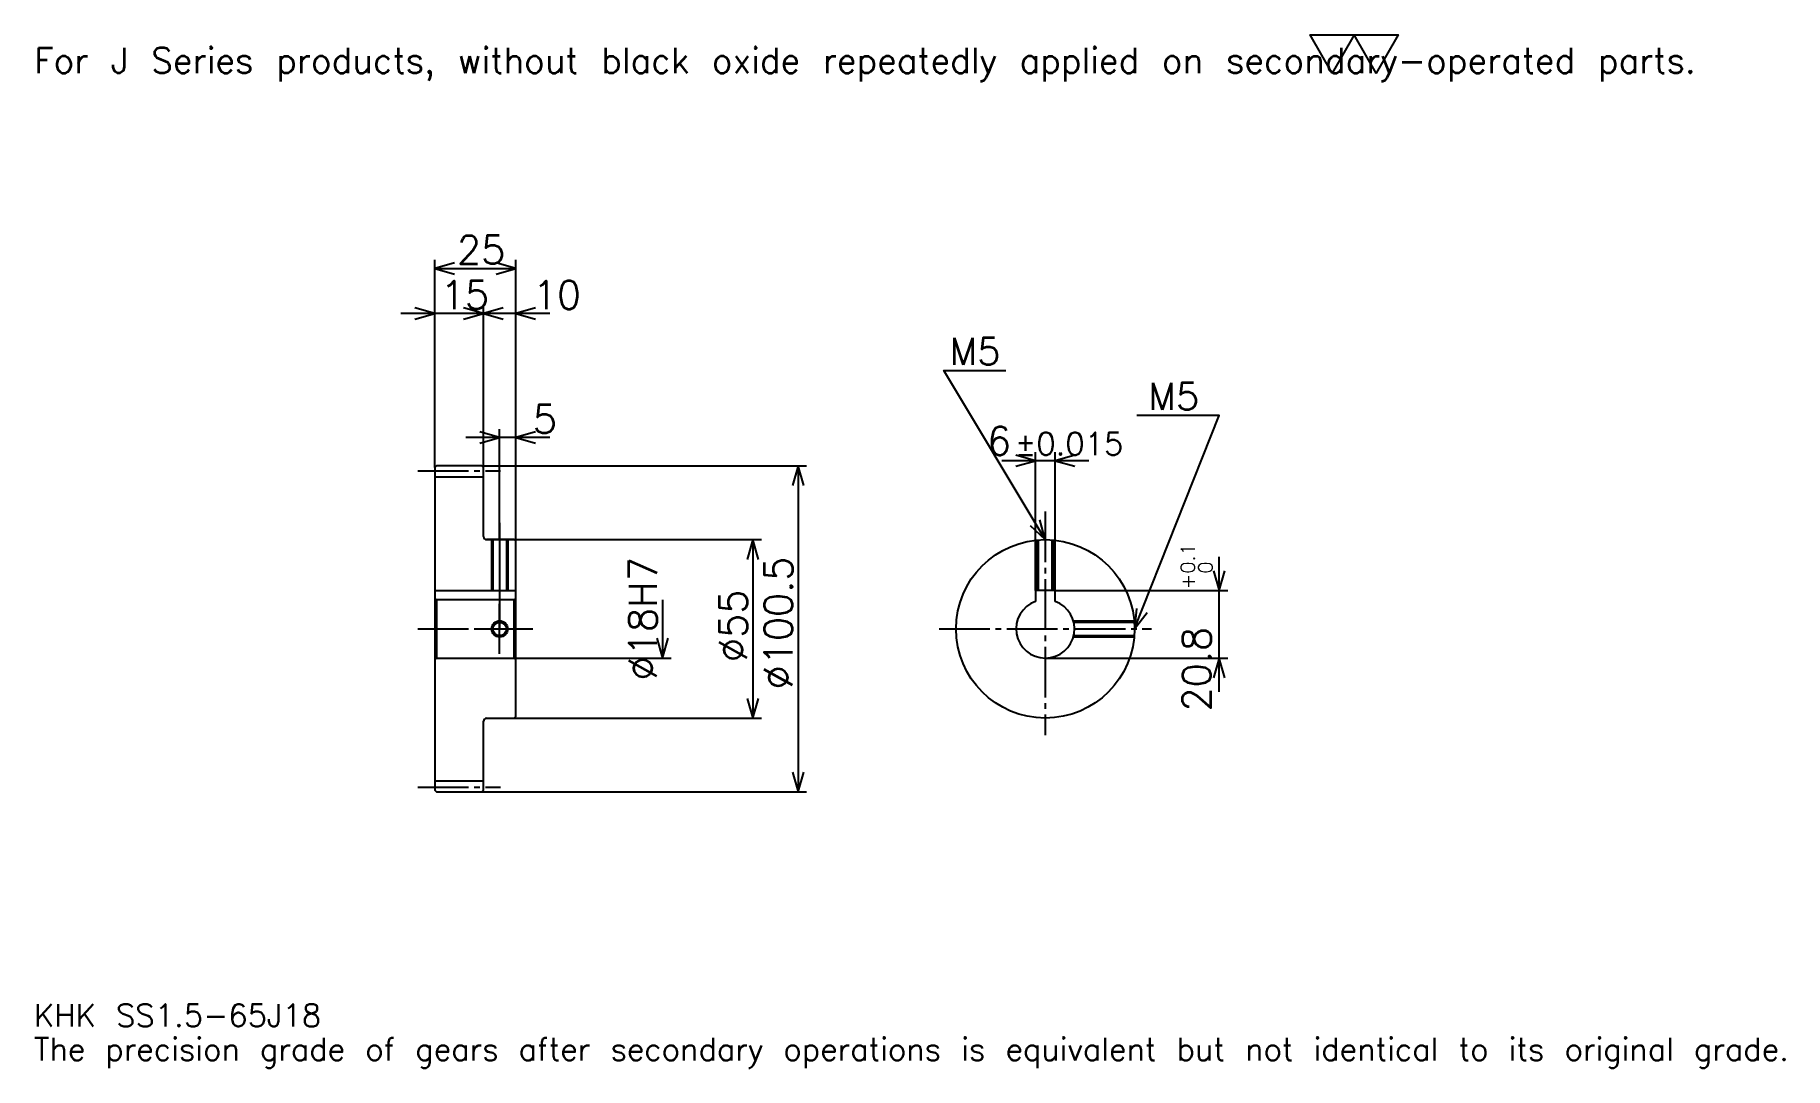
# Model space of a CAD drawing. Extents: x 18 to 557, y 6 to 325.
import ezdxf

# ---------------------------------------------------------------- set-up
doc = ezdxf.new("R2010")
doc.units = 0
doc.linetypes.add('DASHDOT', pattern=[20.869564, 15.652174, -1.73913, 1.73913, -1.73913])
doc.layers.get('0').update_dxf_attribs({"linetype": 'CONTINUOUS'})
doc.layers.add('DASHDOT', color=6, linetype='DASHDOT')
doc.styles.add('KANJI', font='TXT', dxfattribs={"bigfont": 'BIGFONT'})

msp = doc.modelspace()

# ---------------------------------------------------------------- linework, layer by layer
at = {"color": 5}
for p, q in [((140.869568, 191.989136), (140.869568, 255.467407)), ((165.869568, 191.989136), (165.869568, 255.467407)), ((140.869568, 252.858704), (165.869568, 252.858704)), ((166.304352, 238.945648), (130.434784, 238.945648)), ((176.304352, 238.945648), (145.434784, 238.945648)), ((155.869568, 191.989136), (155.869568, 241.554352)), ((176.304352, 200.684784), (150.434784, 200.684784)), ((160.869568, 191.989136), (160.869568, 203.293488)), ((326.021729, 153.539139), (326.021729, 196.195648)), ((332.021729, 153.539139), (332.021729, 196.195648)), ((140.869568, 191.489136), (140.869568, 191.989136)), ((155.369568, 191.989136), (165.869568, 191.989136)), ((155.869568, 191.489136), (155.869568, 191.989136)), ((160.869568, 169.239136), (160.869568, 191.989136)), ((160.869568, 169.239136), (160.869568, 191.989136)), ((165.869568, 191.989136), (255.434784, 191.989136)), ((165.869568, 168.739136), (165.869568, 191.989136)), ((252.82608, 191.989136), (252.82608, 91.489136)), ((342.456543, 193.58696), (315.586975, 193.58696)), ((156.869568, 169.239136), (165.869568, 169.239136)), ((165.869568, 169.239136), (241.521744, 169.239136)), ((238.913055, 169.239136), (238.913055, 114.239136)), ((382.608704, 122.304352), (382.608704, 163.973923)), ((332.021729, 153.539139), (385.217407, 153.539139)), ((211.08696, 150.739136), (211.08696, 132.739136)), ((165.869568, 132.739136), (213.695648, 132.739136)), ((329.021729, 132.739136), (385.217407, 132.739136)), ((156.869568, 114.239136), (165.869568, 114.239136)), ((165.869568, 114.239136), (241.521744, 114.239136)), ((155.369568, 91.489136), (165.869568, 91.489136)), ((165.869568, 91.489136), (255.434784, 91.489136))]:
    msp.add_line(p, q, dxfattribs=at)
at = {"color": 4}
for p, q in [((140.869568, 188.614136), (155.869568, 188.614136)), ((140.869568, 153.539139), (165.869568, 153.539139)), ((165.369568, 150.739136), (165.869568, 151.239136)), ((141.369568, 150.739136), (141.369568, 132.739136)), ((165.369568, 132.739136), (165.869568, 132.239136)), ((140.869568, 94.864136), (155.869568, 94.864136))]:
    msp.add_line(p, q, dxfattribs=at)
at = {"color": 7}
msp.add_lwpolyline([(417.391296, 313.043488), (410.608673, 324.800018), (437.739136, 324.800018), (430.956512, 313.043488), (424.17392, 324.800018), (417.391296, 313.043488)], dxfattribs=at)
at = {"color": 5}
for points in [[(146.956528, 254.597839), (140.869568, 252.858704), (146.956528, 251.119568)], [(159.782608, 251.119568), (165.869568, 252.858704), (159.782608, 254.597839)], [(134.782608, 237.206528), (140.869568, 238.945648), (134.782608, 240.684784)], [(149.782608, 237.206528), (155.869568, 238.945648), (149.782608, 240.684784)], [(161.956528, 240.684784), (155.869568, 238.945648), (161.956528, 237.206528)], [(171.956528, 240.684784), (165.869568, 238.945648), (171.956528, 237.206528)], [(329.021729, 169.239136), (297.717407, 221.413055), (316.847839, 221.413055)], [(356.521729, 141.739136), (382.608704, 207.5), (357.217407, 207.5)], [(154.782608, 198.945648), (160.869568, 200.684784), (154.782608, 202.42392)], [(171.956528, 202.42392), (165.869568, 200.684784), (171.956528, 198.945648)], [(319.934784, 191.847824), (326.021729, 193.58696), (319.934784, 195.326096)], [(338.108704, 195.326096), (332.021729, 193.58696), (338.108704, 191.847824)], [(254.565216, 185.902176), (252.82608, 191.989136), (251.08696, 185.902176)], [(324.398743, 173.563889), (329.021729, 169.239136), (327.381317, 175.353424)], [(240.652176, 163.152176), (238.913055, 169.239136), (237.17392, 163.152176)], [(380.869568, 159.626099), (382.608704, 153.539139), (384.347839, 159.626099)], [(357.149658, 148.038452), (356.521729, 141.739136), (360.382812, 146.755875)], [(209.347839, 138.826096), (211.08696, 132.739136), (212.82608, 138.826096)], [(384.347839, 126.652176), (382.608704, 132.739136), (380.869568, 126.652176)], [(237.17392, 120.326096), (238.913055, 114.239136), (240.652176, 120.326096)], [(251.08696, 97.576096), (252.82608, 91.489136), (254.565216, 97.576096)]]:
    msp.add_lwpolyline(points, dxfattribs=at)
at = {"color": 4}
for points in [[(155.869568, 170.239136), (155.869568, 191.489136), (155.369568, 191.989136), (141.369568, 191.989136), (140.869568, 191.489136), (140.869568, 132.239136)], [(156.869568, 114.239136), (165.369568, 114.239136), (165.869568, 114.739136), (165.869568, 168.739136), (165.369568, 169.239136), (156.869568, 169.239136)], [(158.369568, 169.239136), (158.369568, 153.539139)], [(158.804565, 169.239136), (158.804565, 153.539139)], [(162.93457, 169.239136), (162.93457, 153.539139)], [(163.369568, 169.239136), (163.369568, 153.539139)], [(326.521729, 153.539139), (326.521729, 169.125259)], [(326.956726, 153.539139), (326.956726, 169.161499)], [(331.086731, 153.539139), (331.086731, 169.161499)], [(331.521729, 153.539139), (331.521729, 169.125259)], [(140.869568, 132.239136), (141.369568, 132.739136), (165.369568, 132.739136), (165.369568, 150.739136), (141.369568, 150.739136), (140.869568, 151.239136)], [(332.021729, 150.224411), (332.021729, 153.539139), (326.021729, 153.539139), (326.021729, 150.224411)], [(337.667542, 144.239136), (356.407867, 144.239136)], [(337.781647, 143.804138), (356.444092, 143.804138)], [(337.667542, 139.239136), (356.407867, 139.239136)], [(337.781647, 139.674133), (356.444092, 139.674133)], [(140.869568, 132.239136), (140.869568, 91.989136), (141.369568, 91.489136), (155.369568, 91.489136), (155.869568, 91.989136), (155.869568, 113.239136)]]:
    msp.add_lwpolyline(points, dxfattribs=at)
for centre, radius in [((329.021729, 141.739136), 27.5), ((160.869568, 141.739136), 2.065)]:
    msp.add_circle(centre, radius, dxfattribs=at)
at = {"color": 7}
msp.add_circle((160.869568, 141.739136), 2.5, dxfattribs=at)
at = {"color": 4}
for centre, radius, start, end in [((156.869568, 170.239136), 1, 180, 270), ((329.021729, 141.739136), 9, 109.47122094, 70.52877906), ((156.869568, 113.239136), 1, 90, 180)]:
    msp.add_arc(centre, radius, start, end, dxfattribs=at)
at = {"layer": 'DASHDOT', "color": 7}
for p, q in [((135.652176, 190.489136), (161.08696, 190.489136)), ((329.021729, 177.934784), (329.021729, 109.021744)), ((160.869568, 169.239136), (160.869568, 141.739136)), ((135.652176, 141.739136), (171.08696, 141.739136)), ((296.304352, 141.739136), (361.739136, 141.739136)), ((135.652176, 92.989136), (161.08696, 92.989136))]:
    msp.add_line(p, q, dxfattribs=at)
for points in [[(160.869568, 174.456528), (160.869568, 148.321747)], [(160.869568, 134.021744), (160.869568, 149.456528)], [(153.152176, 141.739136), (168.58696, 141.739136)]]:
    msp.add_lwpolyline(points, dxfattribs=at)

# ---------------------------------------------------------------- texts
at = {"color": 7, "style": 'KANJI'}
for s, height, p in [('For J Series products, without black oxide repeatedly applied on secondary-operated parts.', 7.826087, (17.391304, 313.043488)), ('25', 8.695652, (147.717392, 254.25)), ('15', 8.695652, (142.717392, 240.33696)), ('10', 8.695652, (171.08696, 240.33696)), ('M5', 8.347826, (299.456543, 223.152176)), ('M5', 8.347826, (360.695679, 209.239136)), ('5', 8.695652, (171.08696, 202.076096)), ('6', 8.695652, (311.072205, 195.326096)), ('%%p0.015', 6.956522, (319.67981, 195.326096)), ('KHK SS1.5-65J18', 6.956522, (17.391304, 19.130434)), ('The precision grade of gears after secondary operations is equivalent but not identical to its original grade.', 6.956522, (17.391304, 8.695652))]:
    msp.add_text(s, height=height, dxfattribs=at).set_placement(p)
for s, height, p in [('%%c18H7', 8.695652, (209.347839, 125.869568)), ('%%c100.5', 8.695652, (251.08696, 123.04348)), ('0.1', 4.347826, (375.130432, 158.772507)), ('0', 4.347826, (380.521729, 158.772507)), ('+', 4.347826, (375.130432, 153.902939)), ('%%c55', 8.695652, (237.17392, 131.521744)), ('20.8', 8.695652, (380, 116.264717))]:
    msp.add_text(s, height=height, rotation=90, dxfattribs=at).set_placement(p)

doc.saveas('drawing.dxf')
